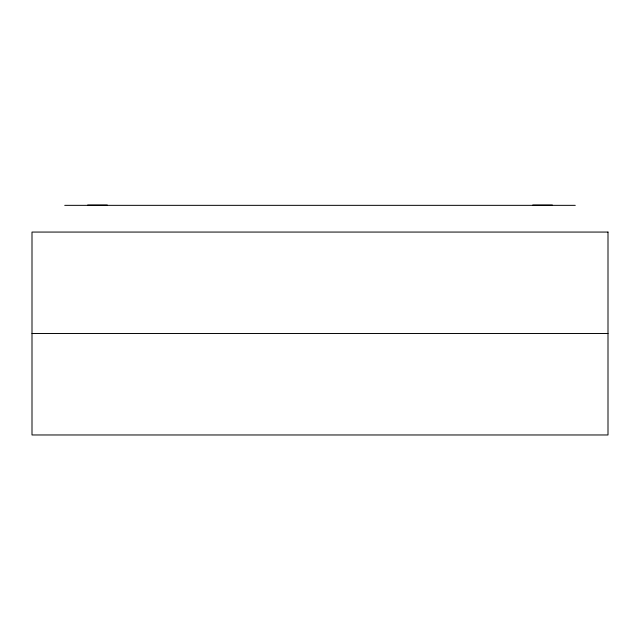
<?xml version="1.0" encoding="UTF-8"?>
<svg xmlns="http://www.w3.org/2000/svg" width="640" height="640" viewBox="0 0 640 640"><rect width="100%" height="100%" fill="white"/><g stroke="black" fill="none" stroke-linecap="round" stroke-linejoin="round"><path stroke-width="0.96" d="M87.664 205.032L107.304 205.032M532.728 205.032L552.36 205.032M64.728 205.344L575.272 205.344M32 333.512L608 333.512M608 232.064L32 232.064L32 434.968L608 434.968L608 232.064"/></g></svg>
